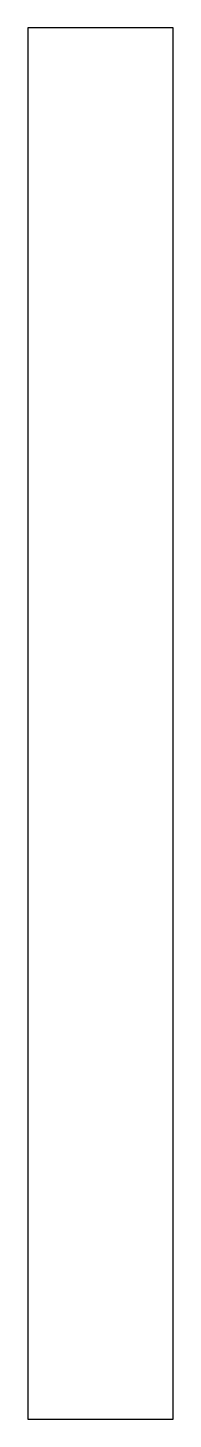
# Model space of a CAD drawing. Header units: centimetres. Extents: x 7.6 to 10.8, y -18.5 to 12.5.
import ezdxf

# ---------------------------------------------------------------- set-up
doc = ezdxf.new("R2010")
doc.units = ezdxf.units.CM
doc.layers.get('0').update_dxf_attribs({"linetype": 'CONTINUOUS'})

msp = doc.modelspace()

# ---------------------------------------------------------------- linework, layer by layer
msp.add_lwpolyline([(10.795, 12.461), (7.554, 12.461), (7.554, -18.476), (10.795, -18.476)], close=True)

doc.saveas('drawing.dxf')
